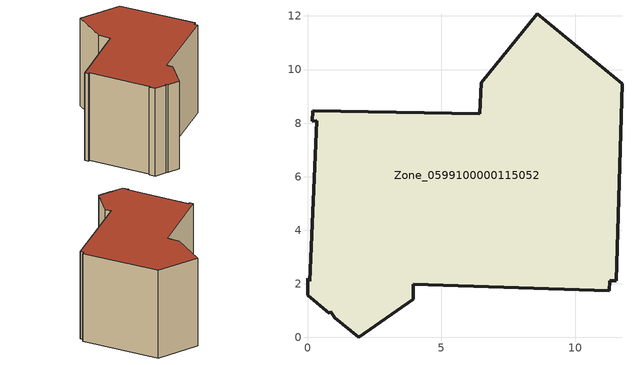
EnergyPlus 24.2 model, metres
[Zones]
Zone_0599100000115052
 floor ground (C_G): 0.19,8.46 6.43,8.35 6.48,9.5 8.57,12.09 11.74,9.47 11.53,2.11 11.28,2.12 11.27,1.74 3.95,1.98 3.95,1.42 1.91,0 1.01,0.74 0.86,0.96 0.81,0.91 0,1.58 0.02,2.2 0.08,2.1 0.34,8.09 0.18,8.08 z0
 wall outside (C_F): 3.95,1.42 3.95,1.98 11.27,1.74 11.28,2.12 11.53,2.11 11.74,9.47 8.57,12.09 6.48,9.5 6.43,8.35 0.19,8.46 0.18,8.08 0.34,8.09 0.08,2.1 0.02,2.2 0,1.58 0.81,0.91 0.86,0.96 1.01,0.74 1.91,0 3.95,1.42 z0:9.4
 roof outside (C_R): 6.43,8.35 0.19,8.46 0.18,8.08 0.34,8.09 0.08,2.1 0.02,2.2 0,1.58 0.81,0.91 0.86,0.96 1.01,0.74 1.91,0 3.95,1.42 3.95,1.98 11.27,1.74 11.28,2.12 11.53,2.11 11.74,9.47 8.57,12.09 6.48,9.5 z9.4
[BUILDING]
Pand.0599100000115052: North Axis=0; Terrain=City; Loads Convergence Tolerance Value=0.04; Temperature Convergence Tolerance Value=0.4; Solar Distribution=FullExterior; Maximum Number of Warmup Days=25; Minimum Number of Warmup Days=1
[Site:Location]
Rotterdam.The.Hague.AP_ZH_NLD Design_Conditions: Latitude=51.96; Longitude=4.45; Time Zone=1; Elevation=-4.5
[SITE:GROUNDTEMPERATURE:BUILDINGSURFACE]
18, 18, 18, 18, 18, 18, 18, 18, 18, 18, 18, 18
[MATERIAL] Thermal Absorptance=0.9; Solar Absorptance=0.7; Visible Absorptance=0.7
Name | Roughness | Thickness | Conductivity | Density | Specific Heat
G.TC.1946 | MediumSmooth | 0.15 | 1 | 540 | 1210
F.TC.1946 | Rough | 0.3 | 0.857143 | 1920 | 840
R.TC.1946 | MediumRough | 0.2 | 0.909091 | 1500 | 1000
[CONSTRUCTION]
C_G: G.TC.1946
C_F: F.TC.1946
C_R: R.TC.1946
[ZONE]
Zone_0599100000115052: Type=1; Multiplier=1; Ceiling Height=Autocalculate; Volume=Autocalculate; Floor Area=autocalculate; Part of Total Floor Area=Yes
[ZONEINFILTRATION:DESIGNFLOWRATE]
Infil_Zone_0599100000115052: Zone or ZoneList or Space or SpaceList=Zone_0599100000115052; Schedule=AlwaysOn; Design Flow Rate Calculation Method=Flow/Area; Flow Rate per Floor Area=0.003; Constant Term Coefficient=1; Temperature Term Coefficient=0; Velocity Term Coefficient=0; Velocity Squared Term Coefficient=0
[HVACTEMPLATE:ZONE:IDEALLOADSAIRSYSTEM]
Zone_0599100000115052: Maximum Heating Supply Air Temperature=50; Minimum Cooling Supply Air Temperature=13; Maximum Heating Supply Air Humidity Ratio=0.0156; Minimum Cooling Supply Air Humidity Ratio=0.0077; Heating Limit=NoLimit; Cooling Limit=NoLimit; Dehumidification Control Type=ConstantSensibleHeatRatio; Cooling Sensible Heat Ratio=0.7; Dehumidification Setpoint=60; Humidification Control Type=None; Humidification Setpoint=30; Outdoor Air Method=None; Outdoor Air Flow Rate per Person=0.00944; Outdoor Air Flow Rate per Zone Floor Area=0; Outdoor Air Flow Rate per Zone=0; Demand Controlled Ventilation Type=None; Outdoor Air Economizer Type=NoEconomizer; Heat Recovery Type=None; Sensible Heat Recovery Effectiveness=0.7; Latent Heat Recovery Effectiveness=0.65
[ZONECONTROL:THERMOSTAT]
ThermostatControl_Zone_0599100000115052: Zone or ZoneList=Zone_0599100000115052; Control Type Schedule=DualSetpointControlType; Control 1=Thermostat_Zone_0599100000115052; Temperature Difference Between Cutout And Setpoint=0
[THERMOSTATSETPOINT:DUALSETPOINT]
Thermostat_Zone_0599100000115052: Heating Setpoint Temperature Schedule=HeatingSetpoint_Zone_0599100000115052; Cooling Setpoint Temperature Schedule=CoolingSetpoint_Zone_0599100000115052
[SCHEDULE:COMPACT]
HeatingSetpoint_Zone_0599100000115052: Through: 12/31, For: AllDays, Until: 24:00, 21
CoolingSetpoint_Zone_0599100000115052: Through: 12/31, For: AllDays, Until: 24:00, 24
DualSetpointControlType: Through: 12/31, For: AllDays, Until: 24:00, 4
AlwaysOn: Through: 12/31, For: AllDays, Until: 24:00, 1
